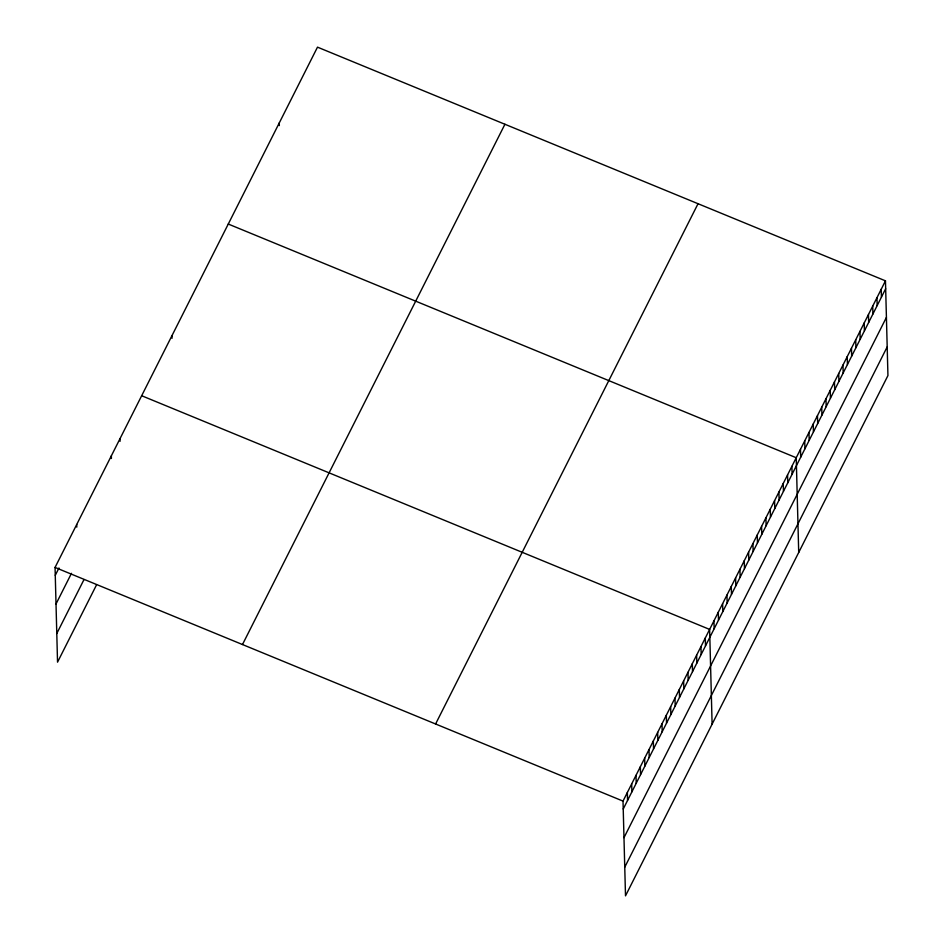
<?xml version="1.0" encoding="UTF-8"?>
<svg xmlns="http://www.w3.org/2000/svg" width="943" height="943" viewBox="0 0 943 943"><rect width="100%" height="100%" fill="white"/><g stroke="black" fill="none" stroke-linecap="round" stroke-linejoin="round"><path stroke-width="1.41" d="M96.516 584.908L57.535 662.163L55.059 567.427L317.496 47.15L885.465 280.837L887.941 375.573L625.504 895.85L623.017 801.102L885.465 280.837M55.26 575.324L58.973 567.969M56.014 603.98L71.479 573.32M56.792 633.507L84.01 579.544M242.481 644.54L504.929 124.264M435.595 723.988L698.032 203.723M623.229 809.011L885.666 288.735M623.983 837.667L886.42 317.39M624.749 867.195L887.186 346.918M228.265 224.045L796.234 457.732L798.709 552.468M141.662 395.73L709.631 629.417L712.106 724.165M55.059 567.427L623.017 801.102M881.21 289.253L881.422 297.163M876.966 297.682L877.167 305.579M872.711 306.11L872.923 314.007M868.468 314.526L868.668 322.435M864.212 322.954L864.425 330.852M859.969 331.37L860.169 339.28M855.714 339.798L855.926 347.696M851.47 348.226L851.67 356.124M847.215 356.643L847.427 364.552M842.971 365.071L843.183 372.968M838.716 373.487L838.928 381.396M834.472 381.915L834.685 389.824M830.229 390.343L830.429 398.241M825.974 398.759L826.186 406.669M821.73 407.187L821.931 415.085M817.475 415.615L817.687 423.513M813.231 424.032L813.432 431.941M808.976 432.46L809.188 440.357M804.733 440.876L804.933 448.785M800.477 449.304L800.69 457.202M791.896 466.314L792.108 474.211M787.57 474.895L787.782 482.804M783.244 483.476L783.444 491.386M778.906 492.069L779.118 499.967M774.58 500.65L774.792 508.548M770.254 509.232L770.455 517.141M765.916 517.813L766.129 525.722M761.59 526.406L761.791 534.304M757.264 534.987L757.465 542.885M752.927 543.569L753.139 551.478M748.601 552.162L748.801 560.059M744.263 560.743L744.475 568.641M739.937 569.324L740.149 577.234M735.611 577.906L735.811 585.815M731.273 586.499L731.485 594.396M726.947 595.08L727.159 602.978M722.621 603.661L722.821 611.571M718.283 612.243L718.495 620.152M713.957 620.836L714.157 628.733M705.293 637.998L705.505 645.908M700.967 646.592L701.168 654.489M696.629 655.173L696.842 663.07M692.303 663.754L692.516 671.664M687.977 672.335L688.178 680.245M683.64 680.929L683.852 688.826M679.314 689.51L679.526 697.407M674.988 698.091L675.188 706.001M670.65 706.672L670.862 714.582M666.324 715.265L666.536 723.163M661.998 723.847L662.198 731.744M657.66 732.428L657.872 740.338M653.334 741.021L653.534 748.919M649.008 749.602L649.208 757.5M644.67 758.184L644.882 766.093M640.344 766.765L640.545 774.675M636.006 775.358L636.219 783.256M631.68 783.939L631.893 791.837M627.354 792.521L627.555 800.43M279.258 122.955L279.328 125.596M171.98 335.637L172.039 338.278M120.009 438.66L120.079 441.289M111.357 455.823L111.415 458.463M76.713 524.497L76.784 527.137"/></g></svg>
